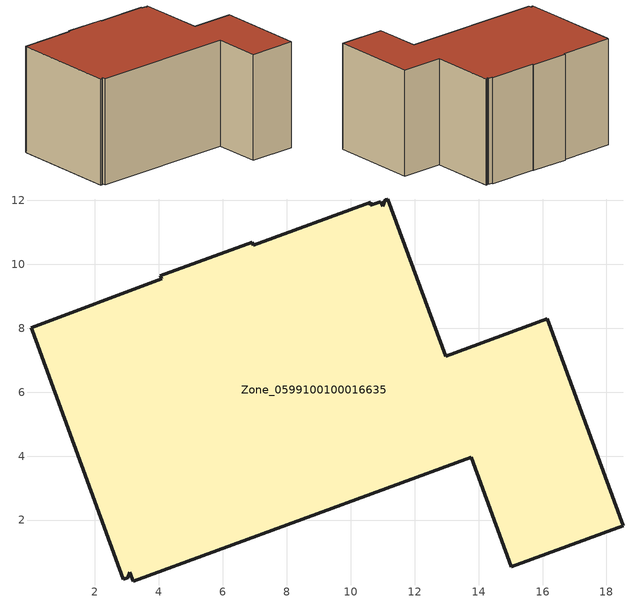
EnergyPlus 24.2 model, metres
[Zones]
Zone_0599100100016635
 floor ground (C_G): 6.95,10.59 10.63,11.94 10.62,11.84 10.93,11.96 11,11.81 11.08,12.02 11.16,12.04 12.97,7.13 16.15,8.29 18.52,1.82 15.02,0.54 13.77,3.96 3.2,0.1 3.09,0.36 3.02,0.2 2.89,0.15 0.04,7.94 0.01,8.01 4.09,9.54 4.05,9.65 6.91,10.7 z0
 wall outside (C_F): 6.91,10.7 4.05,9.65 4.09,9.54 0.01,8.01 0.04,7.94 2.89,0.15 3.02,0.2 3.09,0.36 3.2,0.1 13.77,3.96 15.02,0.54 18.52,1.82 16.15,8.29 12.97,7.13 11.16,12.04 11.08,12.02 11,11.81 10.93,11.96 10.62,11.84 10.63,11.94 6.95,10.59 6.91,10.7 z0:8.4
 roof outside (C_R): 10.63,11.94 6.95,10.59 6.91,10.7 4.05,9.65 4.09,9.54 0.01,8.01 0.04,7.94 2.89,0.15 3.02,0.2 3.09,0.36 3.2,0.1 13.77,3.96 15.02,0.54 18.52,1.82 16.15,8.29 12.97,7.13 11.16,12.04 11.08,12.02 11,11.81 10.93,11.96 10.62,11.84 z8.4
[BUILDING]
Pand.0599100100016635: North Axis=0; Terrain=City; Loads Convergence Tolerance Value=0.04; Temperature Convergence Tolerance Value=0.4; Solar Distribution=FullExterior; Maximum Number of Warmup Days=25; Minimum Number of Warmup Days=1
[Site:Location]
Rotterdam.The.Hague.AP_ZH_NLD Design_Conditions: Latitude=51.96; Longitude=4.45; Time Zone=1; Elevation=-4.5
[SITE:GROUNDTEMPERATURE:BUILDINGSURFACE]
18, 18, 18, 18, 18, 18, 18, 18, 18, 18, 18, 18
[MATERIAL] Thermal Absorptance=0.9; Solar Absorptance=0.7; Visible Absorptance=0.7
Name | Roughness | Thickness | Conductivity | Density | Specific Heat
G.D.2015-2018 | MediumSmooth | 0.15 | 0.0428571 | 540 | 1210
F.D.2015-2018 | Rough | 0.3 | 0.0666667 | 1920 | 840
R.D.2015-2018 | MediumRough | 0.2 | 0.0333333 | 1500 | 1000
[CONSTRUCTION]
C_G: G.D.2015-2018
C_F: F.D.2015-2018
C_R: R.D.2015-2018
[ZONE]
Zone_0599100100016635: Type=1; Multiplier=1; Ceiling Height=Autocalculate; Volume=Autocalculate; Floor Area=autocalculate; Part of Total Floor Area=Yes
[ZONEINFILTRATION:DESIGNFLOWRATE]
Infil_Zone_0599100100016635: Zone or ZoneList or Space or SpaceList=Zone_0599100100016635; Schedule=AlwaysOn; Design Flow Rate Calculation Method=Flow/Area; Flow Rate per Floor Area=0.0021; Constant Term Coefficient=1; Temperature Term Coefficient=0; Velocity Term Coefficient=0; Velocity Squared Term Coefficient=0
[HVACTEMPLATE:ZONE:IDEALLOADSAIRSYSTEM]
Zone_0599100100016635: Maximum Heating Supply Air Temperature=50; Minimum Cooling Supply Air Temperature=13; Maximum Heating Supply Air Humidity Ratio=0.0156; Minimum Cooling Supply Air Humidity Ratio=0.0077; Heating Limit=NoLimit; Cooling Limit=NoLimit; Dehumidification Control Type=ConstantSensibleHeatRatio; Cooling Sensible Heat Ratio=0.7; Dehumidification Setpoint=60; Humidification Control Type=None; Humidification Setpoint=30; Outdoor Air Method=None; Outdoor Air Flow Rate per Person=0.00944; Outdoor Air Flow Rate per Zone Floor Area=0; Outdoor Air Flow Rate per Zone=0; Demand Controlled Ventilation Type=None; Outdoor Air Economizer Type=NoEconomizer; Heat Recovery Type=None; Sensible Heat Recovery Effectiveness=0.7; Latent Heat Recovery Effectiveness=0.65
[ZONECONTROL:THERMOSTAT]
ThermostatControl_Zone_0599100100016635: Zone or ZoneList=Zone_0599100100016635; Control Type Schedule=DualSetpointControlType; Control 1=Thermostat_Zone_0599100100016635; Temperature Difference Between Cutout And Setpoint=0
[THERMOSTATSETPOINT:DUALSETPOINT]
Thermostat_Zone_0599100100016635: Heating Setpoint Temperature Schedule=HeatingSetpoint_Zone_0599100100016635; Cooling Setpoint Temperature Schedule=CoolingSetpoint_Zone_0599100100016635
[SCHEDULE:COMPACT]
HeatingSetpoint_Zone_0599100100016635: Through: 12/31, For: AllDays, Until: 24:00, 21
CoolingSetpoint_Zone_0599100100016635: Through: 12/31, For: AllDays, Until: 24:00, 24
DualSetpointControlType: Through: 12/31, For: AllDays, Until: 24:00, 4
AlwaysOn: Through: 12/31, For: AllDays, Until: 24:00, 1
